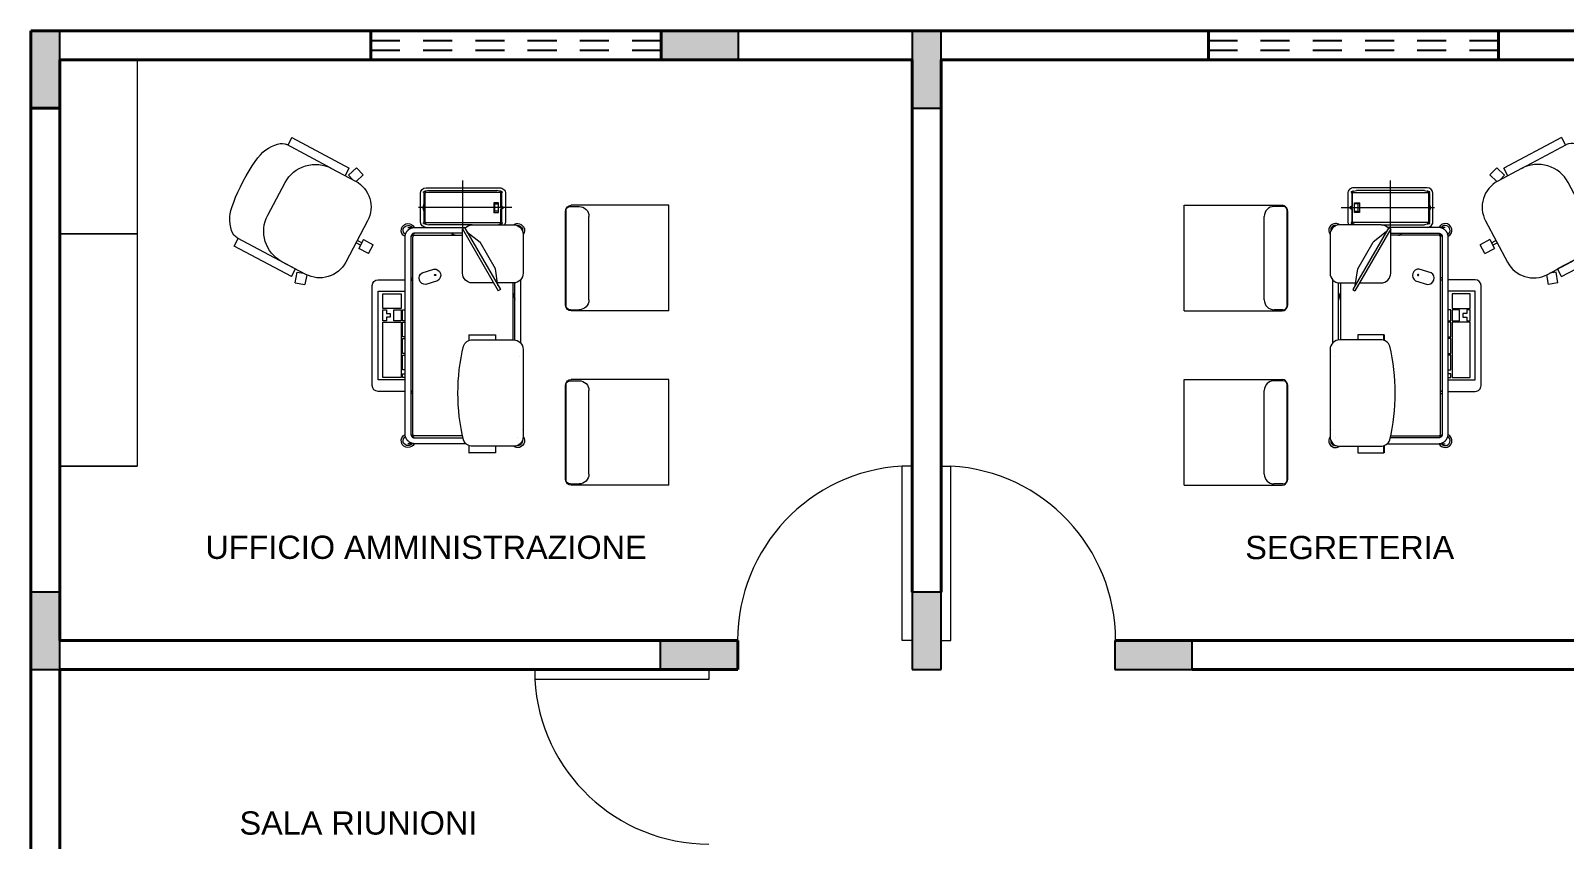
# Model space of a CAD drawing. Header units: millimetres. Extents: x 302.5 to 317.3, y 186.3 to 211.6.
# Drawn here: x 303.02 to 310.94, y 193.33 to 197.51 of the extents above; entities that cross this region are included whole.
import ezdxf

# ---------------------------------------------------------------- set-up
doc = ezdxf.new("R2010")
doc.units = ezdxf.units.MM
doc.linetypes.add('JIS_02_0.7', pattern=[1.35, 0.75, -0.6])
for name, color, linetype, lineweight in [('ARREDI attrezzature - furniture', 175, 'Continuous', 9), ('MURATURA sezioni - section wall', 7, 'Continuous', 40), ('MURATURE tratteggi - wall hatch', 253, 'Continuous', 18), ('PILASTRI struttura - structure', 7, 'Continuous', 13), ('PORTE  - doors', 252, 'Continuous', 5), ('SCRITTE - TXT', 252, 'Continuous', 5)]:
    doc.layers.add(name, color=color, linetype=linetype, lineweight=lineweight)
doc.layers.add('VETRATE sezioni - windows sections', color=171, linetype='Continuous')
doc.styles.get("Standard").update_dxf_attribs({"font": 'arial.ttf'})

# ---------------------------------------------------------------- blocks, each defined once
blk = doc.blocks.new('M_Concrete-Rectangular-Column - 0_40 x 0_15-490522-Nivel 0_00')
at = {"layer": 'MURATURE tratteggi - wall hatch'}
blk.add_hatch(color=256, dxfattribs=at).paths.add_polyline_path([(200, 75), (200, -75), (-200, -75), (-200, 75)], flags=0)
at = {"layer": 'PILASTRI struttura - structure', "lineweight": 25}
for p, q in [((200, 75), (-200, 75)), ((-200, 75), (-200, -75)), ((200, -75), (200, 75)), ((-200, -75), (200, -75))]:
    blk.add_line(p, q, dxfattribs=at)
at = {"layer": 'PILASTRI struttura - structure'}
for p, q in [((-200, 75), (-200, 75)), ((200, 75), (200, 75)), ((-200, -75), (-200, -75)), ((200, -75), (200, -75))]:
    blk.add_line(p, q, dxfattribs=at)
blk = doc.blocks.new('Módulo 2x1 - Módulo 2x1-396982-Nivel 0_00')
at = {"layer": 'ARREDI attrezzature - furniture'}
for p, q in [((-584.7, -160.9), (-584.7, 239.1)), ((-584.7, 239.1), (615.3, 239.1)), ((615.3, 239.1), (615.3, -160.9)), ((615.3, -160.9), (-584.7, -160.9))]:
    blk.add_line(p, q, dxfattribs=at)
blk = doc.blocks.new('Computer Table 02 - Computer Table 02-V46-Nivel 0_00')
at = {"layer": 'ARREDI attrezzature - furniture'}
for p, q in [((-572.2, 261.8), (-572.2, 50)), ((-528.8, 283.4), (-528.8, 283.4)), ((-72.2, 311.9), (-522.2, 311.9)), ((288.4, 298.5), (-38.5, 298.5)), ((-23.1, 268.5), (273, 268.5)), ((-22.2, 49.8), (-22.2, 261.8)), ((272.2, 258.5), (-22.2, 258.5)), ((272.2, 261.8), (272.2, 179.3)), ((522.2, 311.9), (322.2, 311.9)), ((558.8, 283.4), (558.8, 283.4)), ((572.2, 48.4), (572.2, 261.8)), ((661.1, 254), (661.1, -228.6)), ((-572.2, 169.1), (-605.6, 169.1)), ((-605.6, 168.7), (-605.6, 33.5)), ((-572.2, 168.7), (-605.6, 168.7)), ((4.4, 168.7), (-22.2, 168.7)), ((4.4, 33.5), (4.4, 168.7)), ((237.1, 193.9), (230.8, 183)), ((552, -2.4), (230.8, 183)), ((558.3, 8.4), (237.1, 193.9)), ((259.1, 181.2), (344.3, 168.6)), ((272.2, 159.1), (272.2, 48.4)), ((344.3, 168.6), (482.8, 88.7)), ((572.2, 175.9), (576.1, 190.5)), ((577.2, 193.7), (576.9, 193.7)), ((577.2, 190.8), (577.2, 193.7)), ((577.2, 193.7), (577.2, 190.8)), ((578.5, 192), (578.5, 196.9)), ((578.5, 196.9), (578.5, 192)), ((583.5, 203.2), (579.5, 203.2)), ((583.5, 200), (583.5, 203.2)), ((583.5, 203.2), (583.5, 200)), ((654.8, 200), (583.5, 200)), ((583.5, 190.5), (583.5, 196.6)), ((583.5, 196.6), (654.8, 196.6)), ((583.5, 196.6), (583.5, 192.9)), ((583.5, -190.5), (583.5, 190.5)), ((733.8, 220.3), (588.8, 220.3)), ((635.7, 159.5), (635.7, 184.9)), ((635.7, 184.9), (686.5, 184.9)), ((635.7, 159.5), (635.7, 184.9)), ((635.7, 159.5), (642.1, 165.9)), ((686.5, 159.5), (635.7, 159.5)), ((686.5, 159.5), (635.7, 159.5)), ((642.1, 184.9), (642.1, 165.9)), ((642.1, 165.9), (680.2, 165.9)), ((654.8, 202.7), (654.8, 196.6)), ((657.5, 200), (664.8, 200)), ((662.8, 200), (659.5, 200)), ((667.5, 196.6), (667.5, 202.7)), ((738.8, 200), (667.5, 200)), ((667.5, 196.6), (738.8, 196.6)), ((680.2, 165.9), (680.2, 184.9)), ((686.5, 159.5), (680.2, 165.9)), ((686.5, 184.9), (686.5, 159.5)), ((686.5, 184.9), (686.5, 159.5)), ((742.7, 203.2), (738.8, 203.2)), ((738.8, 203.2), (738.8, 200)), ((738.8, 200), (738.8, 203.2)), ((738.8, 196.6), (738.8, 190.5)), ((738.8, 192.1), (738.8, 196.6)), ((738.8, 190.5), (738.8, -190.5)), ((743.6, 192), (743.6, 196.9)), ((743.6, 196.9), (743.6, 192)), ((745.3, 193.7), (744.9, 193.7)), ((744.9, 190.8), (744.9, 193.7)), ((744.9, 193.7), (744.9, 190.8)), ((746.1, 190.5), (750, 176)), ((750, -176), (750, 176)), ((763.8, -189.7), (763.8, 190.3)), ((536.3, 21.1), (482.8, 88.7)), ((-605.6, 33.5), (-569, 33.5)), ((-605.6, 31.4), (-605.6, 33.5)), ((-568.2, 31.4), (-605.6, 31.4)), ((-558.8, 16.1), (-558.8, -248.4)), ((-528.8, -248.4), (-528.8, 0.6)), ((4.4, 31.4), (-26.1, 31.4)), ((-25.3, 33.5), (4.4, 33.5)), ((4.4, 31.4), (4.4, 33.5)), ((558.3, 8.4), (552, -2.4)), ((558.8, -248.4), (558.8, 14.8)), ((558.8, 0), (800.8, 0)), ((572.2, 48.4), (572.2, -175.9)), ((-518.8, -0.9), (-518.8, -248.4)), ((322.2, -1.5), (550.5, -1.5)), ((518.8, -248.4), (518.8, -1.5)), ((528.8, -1.5), (528.8, -248.4)), ((283.2, -130.6), (264.3, -191.2)), ((324.9, -210.1), (343.8, -149.5)), ((576.1, -190.5), (572.2, -175.9)), ((576.9, -193.7), (577.2, -193.7)), ((577.2, -190.8), (577.2, -193.7)), ((577.2, -193.7), (577.2, -191)), ((578.5, -196.9), (578.5, -190.5)), ((578.5, -190.5), (578.5, -196.9)), ((579.5, -203.2), (583.5, -203.2)), ((583.5, -196.6), (583.5, -190.5)), ((583.5, -190.5), (583.5, -196.6)), ((738.8, -196.6), (583.5, -196.6)), ((583.5, -203.2), (583.5, -200)), ((583.5, -200), (738.8, -200)), ((583.5, -200), (583.5, -203.2)), ((588.8, -219.7), (733.8, -219.7)), ((589.3, -200), (589.3, -201.6)), ((733.2, -201.6), (589.3, -201.6)), ((644.2, -202), (652.4, -202)), ((654.1, -202), (644.2, -202)), ((650.5, -203.2), (652.9, -203.2)), ((650.5, -204.8), (650.5, -203.2)), ((652.9, -204.8), (650.5, -204.8)), ((652.4, -203.2), (653.2, -203.2)), ((652.4, -204.8), (652.4, -203.2)), ((653.2, -204.8), (652.4, -204.8)), ((652.9, -203.2), (654.5, -203.2)), ((655.6, -204.8), (652.9, -204.8)), ((653.1, -201.6), (653.1, -203.2)), ((653.1, -203.2), (654.2, -203.2)), ((668.8, -203.2), (653.1, -203.2)), ((653.2, -203.2), (654.2, -203.2)), ((654.2, -203.2), (653.2, -203.2)), ((653.2, -204.8), (653.2, -204.8)), ((654.1, -203.2), (653.5, -203.2)), ((653.5, -203.2), (653.5, -204.8)), ((653.5, -204.8), (655.6, -204.8)), ((655.1, -201.6), (655.1, -203.2)), ((655.6, -203.2), (655.6, -204.8)), ((655.6, -203.2), (655.6, -204.8)), ((658.6, -204.8), (655.6, -204.8)), ((657.2, -203.2), (657.2, -204.8)), ((657.9, -204.8), (657.2, -204.8)), ((657.3, -201.6), (657.3, -202.4)), ((657.3, -202.4), (657.3, -203.2)), ((657.9, -203.2), (657.9, -204.8)), ((660.6, -204.8), (657.9, -204.8)), ((658.6, -201.6), (658.6, -203.2)), ((658.6, -203.2), (658.6, -204.8)), ((659.9, -204.8), (658.6, -204.8)), ((658.7, -203.2), (658.7, -204.8)), ((658.9, -203.2), (658.9, -204.8)), ((659.5, -204.8), (658.9, -204.8)), ((659.5, -203.2), (659.5, -204.8)), ((662, -204.8), (659.5, -204.8)), ((659.9, -203.2), (659.9, -204.8)), ((660.6, -203.2), (660.6, -204.8)), ((661.5, -204.8), (660.6, -204.8)), ((661.5, -203.2), (661.5, -204.8)), ((662, -203.2), (662, -204.8)), ((662, -203.2), (662, -204.8)), ((664, -204.8), (662, -204.8)), ((663.4, -203.2), (663.4, -201.6)), ((664, -203.2), (664, -204.8)), ((664, -203.2), (664, -204.8)), ((665.7, -204.8), (664, -204.8)), ((664.7, -202.4), (664.7, -201.6)), ((664.7, -203.2), (664.7, -202.4)), ((665.7, -203.2), (665.7, -204.8)), ((666.1, -203.2), (666.1, -204.8)), ((668, -204.8), (666.1, -204.8)), ((666.8, -203.2), (666.8, -201.6)), ((667.7, -203.2), (668.8, -203.2)), ((668, -203.2), (669.7, -203.2)), ((668, -204.8), (668, -203.2)), ((668, -203.2), (668, -204.8)), ((669.7, -204.8), (668, -204.8)), ((674.6, -202), (668.4, -202)), ((668.6, -202), (674.6, -202)), ((668.8, -203.2), (668.8, -201.6)), ((669.7, -203.2), (669.7, -204.8)), ((674.6, -202), (676.7, -202)), ((676.7, -202), (674.6, -202)), ((733.2, -200), (733.2, -201.6)), ((738.8, -190.5), (738.8, -196.6)), ((738.8, -196.6), (738.8, -190.5)), ((738.8, -200), (738.8, -203.2)), ((738.8, -203.2), (738.8, -200)), ((738.8, -203.2), (742.7, -203.2)), ((743.6, -196.9), (743.6, -190.5)), ((743.6, -190.5), (743.6, -196.9)), ((744.9, -193.7), (744.9, -190.8)), ((744.9, -191), (744.9, -193.7)), ((744.9, -193.7), (745.3, -193.7)), ((750, -176), (746.1, -190.5)), ((-508.8, -258.4), (508.8, -258.4)), ((508.8, -268.4), (-508.8, -268.4)), ((-508.8, -298.5), (508.8, -298.5)), ((-298.6, -258.4), (-298.6, -270.5)), ((-288.6, -270.5), (-288.6, -258.4)), ((-288.6, -298.5), (-288.6, -438.4)), ((-228.6, -298.5), (-228.6, -438.4)), ((-215.9, -298.5), (-215.9, -312.2)), ((-215.9, -312.2), (-196.9, -312.2)), ((-196.9, -312.2), (-196.9, -298.5)), ((-177.8, -298.5), (-177.8, -312.2)), ((-177.8, -312.2), (-101.6, -312.2)), ((-101.6, -312.2), (-101.6, -298.5)), ((-92.1, -298.5), (-92.1, -312.2)), ((-92.1, -312.2), (-15.9, -312.2)), ((-15.9, -312.2), (-15.9, -298.5)), ((-6.3, -298.5), (-6.3, -312.2)), ((-6.3, -312.2), (69.9, -312.2)), ((69.9, -312.2), (69.9, -298.2)), ((76.2, -298.2), (76.2, -312.2)), ((76.2, -312.2), (133.4, -312.2)), ((133.4, -312.2), (133.4, -298.3)), ((228.6, -438.4), (228.6, -298.3)), ((288.6, -258.4), (288.6, -270.5)), ((288.6, -438.4), (288.6, -298.3)), ((298.6, -270.5), (298.6, -258.4)), ((528.8, -248.4), (528.8, -250.1)), ((69.9, -318.5), (-215.9, -318.5)), ((-215.9, -318.5), (-215.9, -413.2)), ((69.9, -413.2), (69.9, -318.5)), ((133.4, -318.5), (76.2, -318.5)), ((76.2, -318.5), (76.2, -356.4)), ((76.2, -356.4), (133.4, -356.4)), ((76.2, -394.3), (76.2, -413.2)), ((95.3, -394.3), (76.2, -394.3)), ((95.3, -375.3), (95.3, -394.3)), ((114.3, -375.3), (95.3, -375.3)), ((114.3, -394.3), (114.3, -375.3)), ((133.4, -394.3), (114.3, -394.3)), ((133.4, -356.4), (133.4, -318.5)), ((133.4, -413.2), (133.4, -394.3)), ((215.9, -318.5), (139.7, -318.5)), ((139.7, -318.5), (139.7, -413.2)), ((215.9, -413.2), (215.9, -318.5)), ((-258.6, -468.4), (258.6, -468.4)), ((-228.6, -438.4), (228.6, -438.4)), ((-215.9, -413.2), (69.9, -413.2)), ((76.2, -413.2), (133.4, -413.2)), ((139.7, -413.2), (215.9, -413.2)), ((424.1, -487.6), (468.9, -463.8)), ((495.4, -513.5), (468.9, -463.8)), ((591.9, -492.1), (378.8, -605.4)), ((424.1, -487.6), (450.5, -537.4)), ((495.4, -513.5), (450.5, -537.4)), ((467.4, -528.5), (479.7, -551.7)), ((478.6, -522.5), (491, -545.8)), ((830.7, -514.6), (795.6, -550.9)), ((828.1, -590.5), (867.2, -549.9)), ((867.2, -549.9), (830.7, -514.6)), ((863.6, -678.5), (798, -555.1)), ((828.1, -590.5), (804.9, -568.1)), ((826, -607.9), (865.3, -587)), ((1023.3, -884.2), (865.3, -587)), ((863.6, -678.5), (986.9, -910.4)), ((313.6, -807.2), (264, -815.9)), ((272.8, -866), (264, -815.9)), ((272.8, -866), (328.3, -856.2)), ((304.6, -885.1), (343.9, -864.3)), ((315.8, -811.5), (381.4, -934.9)), ((328.3, -856.2), (322.7, -824.4)), ((504.7, -1166.8), (343.9, -864.3)), ((304.6, -885.1), (462.6, -1182.3)), ((621.9, -1008.4), (790.1, -918.9)), ((1023.3, -884.2), (984, -905)), ((462.6, -1182.3), (501.9, -1161.4))]:
    blk.add_line(p, q, dxfattribs=at)
at = {"layer": 'ARREDI attrezzature - furniture', "flags": 128}
for points in [[(-484.1, 306), (-484.1, 306), (-484.2, 306)], [(-110.3, 291), (-110.3, 291), (-110.2, 291)], [(576.1, 190.5), (576.8, 193.3), (577.5, 196), (578.2, 198.4), (578.7, 200.4), (579.1, 201.9), (579.4, 202.9), (579.5, 203.2)], [(576.1, 190.5), (576.5, 192.1), (577, 194.1), (577.4, 195.6), (577.7, 196.5), (577.8, 196.9)], [(577.8, 196.9), (577.7, 196.5), (577.4, 195.6), (577, 194.1), (576.5, 192.1), (576.1, 190.5)], [(576.9, 193.7), (576.9, 193.4), (576.7, 192.7), (576.3, 191.5)], [(576.3, 191.5), (576.7, 192.7), (576.9, 193.4), (576.9, 193.7)], [(577.9, 197.3), (577.5, 196), (576.8, 193.3), (576.5, 192.1)], [(579.5, 203.2), (579.4, 202.9), (579.1, 201.9), (578.7, 200.4)], [(742.7, 203.2), (742.8, 202.9), (743.1, 201.9), (743.5, 200.4), (744, 198.4), (744.6, 196), (745.4, 193.3), (746.1, 190.5)], [(743.5, 200.4), (743.1, 201.9), (742.8, 202.9), (742.7, 203.2)], [(745.7, 192.1), (745.4, 193.3), (744.6, 196), (744.3, 197.3)], [(746.1, 190.5), (745.7, 192.1), (745.2, 194.1), (744.8, 195.6), (744.5, 196.5), (744.4, 196.9)], [(744.4, 196.9), (744.5, 196.5), (744.8, 195.6), (745.2, 194.1), (745.7, 192.1), (746.1, 190.5)], [(745.3, 193.7), (745.3, 193.4), (745.5, 192.7), (745.8, 191.5)], [(745.8, 191.5), (745.5, 192.7), (745.3, 193.4), (745.3, 193.7)], [(576.1, -190.5), (576.4, -191.7), (576.7, -192.8), (576.9, -193.4), (576.9, -193.7)], [(579.5, -203.2), (579.4, -202.9), (579.1, -201.9), (578.7, -200.4), (578.2, -198.4), (577.5, -196), (576.8, -193.3), (576.1, -190.5)], [(577.8, -196.9), (577.7, -196.5), (577.4, -195.6), (577, -194.1), (576.5, -192.1), (576.1, -190.5)], [(576.1, -190.5), (576.5, -192.1), (577, -194.1), (577.4, -195.6), (577.7, -196.5), (577.8, -196.9)], [(576.9, -193.7), (576.9, -193.4), (576.7, -192.7), (576.3, -191.5)], [(576.5, -192.1), (576.8, -193.3), (577.5, -196), (577.9, -197.3)], [(578.7, -200.4), (579.1, -201.9), (579.4, -202.9), (579.5, -203.2)], [(746.1, -190.5), (745.4, -193.3), (744.6, -196), (744, -198.4), (743.5, -200.4), (743.1, -201.9), (742.8, -202.9), (742.7, -203.2)], [(742.7, -203.2), (742.8, -202.9), (743.1, -201.9), (743.5, -200.4)], [(744.3, -197.3), (744.6, -196), (745.4, -193.3), (745.7, -192.1)], [(744.4, -196.9), (744.5, -196.5), (744.8, -195.6), (745.2, -194.1), (745.7, -192.1), (746.1, -190.5)], [(746.1, -190.5), (745.7, -192.1), (745.2, -194.1), (744.8, -195.6), (744.5, -196.5), (744.4, -196.9)], [(745.3, -193.7), (745.3, -193.4), (745.5, -192.8), (745.8, -191.7), (746.1, -190.5)], [(745.8, -191.5), (745.5, -192.7), (745.3, -193.4), (745.3, -193.7)], [(-558.8, -248.4), (-558.8, -250.1), (-558.8, -252), (-558.8, -253.8), (-558.8, -255.6), (-558.8, -257.4), (-558.8, -259.1), (-558.8, -260.8), (-558.8, -262.5), (-558.8, -264.1), (-558.8, -265.6), (-558.8, -267.1), (-558.8, -268.6), (-558.8, -270), (-558.8, -271.3), (-558.8, -272.6), (-558.8, -273.8), (-558.8, -275), (-558.8, -276), (-558.8, -277), (-558.8, -278), (-558.8, -278.9), (-558.8, -279.7), (-558.8, -280.4), (-558.8, -281), (-558.8, -281.6), (-558.8, -282.1), (-558.8, -282.5), (-558.8, -282.9), (-558.8, -283.1), (-558.8, -283.3), (-558.8, -283.4), (-558.8, -283.5)], [(-558.8, -248.4), (-558.8, -250.4), (-558.6, -252.4), (-558.4, -254.4), (-558.2, -256.4), (-557.8, -258.4), (-557.4, -260.3), (-556.9, -262.3), (-556.3, -264.2), (-555.6, -266.1), (-554.9, -267.9), (-554, -269.7), (-553.1, -271.5), (-552.2, -273.3), (-551.2, -275), (-550.1, -276.7), (-548.9, -278.3), (-547.7, -279.9), (-546.4, -281.4), (-545, -282.9), (-543.6, -284.3), (-542.2, -285.7), (-540.7, -287), (-539.1, -288.2), (-537.5, -289.4), (-535.8, -290.5), (-534.1, -291.6), (-532.4, -292.5), (-530.6, -293.5), (-528.8, -294.3), (-526.9, -295.1), (-525, -295.7), (-523.1, -296.4), (-521.2, -296.9), (-519.3, -297.3), (-517.3, -297.7), (-515.3, -298), (-513.3, -298.2), (-511.3, -298.4), (-509.3, -298.4), (-508.8, -298.5)], [(-528.8, -251.2), (-528.8, -249.7), (-528.8, -248.4)], [(-508.8, -268.4), (-509.6, -268.4), (-510.4, -268.4), (-511.2, -268.3), (-512, -268.2), (-512.8, -268.1), (-513.6, -267.9), (-514.3, -267.7), (-515.1, -267.4), (-515.8, -267.2), (-516.6, -266.9), (-517.3, -266.5), (-518, -266.2), (-518.7, -265.8), (-519.4, -265.4), (-520.1, -265), (-520.7, -264.5), (-521.4, -264), (-522, -263.5), (-522.6, -262.9), (-523.1, -262.4), (-523.7, -261.8), (-524.2, -261.2), (-524.7, -260.6), (-525.2, -259.9), (-525.6, -259.3), (-526, -258.6), (-526.4, -257.9), (-526.8, -257.2), (-527.1, -256.4), (-527.4, -255.7), (-527.7, -254.9), (-528, -254.2), (-528.2, -253.4), (-528.4, -252.6), (-528.5, -251.8), (-528.6, -251.1), (-528.7, -250.3), (-528.8, -249.5), (-528.8, -248.7), (-528.8, -248.4)], [(508.8, -298.5), (510.8, -298.4), (512.8, -298.3), (514.8, -298.1), (516.8, -297.8), (518.7, -297.5), (520.7, -297), (522.6, -296.5), (524.5, -295.9), (526.4, -295.2), (528.3, -294.5), (530.1, -293.7), (531.9, -292.8), (533.6, -291.8), (535.4, -290.8), (537, -289.7), (538.7, -288.6), (540.2, -287.3), (541.8, -286), (543.2, -284.7), (544.7, -283.3), (546, -281.8), (547.3, -280.3), (548.6, -278.7), (549.8, -277.1), (550.9, -275.5), (551.9, -273.8), (552.9, -272), (553.8, -270.2), (554.6, -268.4), (555.4, -266.6), (556.1, -264.7), (556.7, -262.8), (557.2, -260.9), (557.7, -258.9), (558.1, -256.9), (558.4, -255), (558.6, -253), (558.7, -251), (558.8, -249), (558.8, -248.4)], [(528.8, -248.4), (528.8, -249.2), (528.7, -250), (528.7, -250.8), (528.5, -251.6), (528.4, -252.4), (528.2, -253.2), (528, -254), (527.8, -254.7), (527.5, -255.5), (527.2, -256.2), (526.9, -257), (526.5, -257.7), (526.2, -258.4), (525.7, -259.1), (525.3, -259.7), (524.8, -260.4), (524.4, -261), (523.8, -261.6), (523.3, -262.2), (522.7, -262.8), (522.1, -263.3), (521.5, -263.9), (520.9, -264.4), (520.3, -264.8), (519.6, -265.3), (518.9, -265.7), (518.2, -266.1), (517.5, -266.5), (516.8, -266.8), (516, -267.1), (515.3, -267.4), (514.5, -267.6), (513.8, -267.8), (513, -268), (512.2, -268.2), (511.4, -268.3), (510.6, -268.4), (509.8, -268.4), (509, -268.4), (508.8, -268.4)], [(558.8, -283.5), (558.8, -283.4), (558.8, -283.3), (558.8, -283.1), (558.8, -282.8), (558.8, -282.5), (558.8, -282), (558.8, -281.5), (558.8, -280.9), (558.8, -280.2), (558.8, -279.5), (558.8, -278.7), (558.8, -277.8), (558.8, -276.8), (558.8, -275.8), (558.8, -274.7), (558.8, -273.6), (558.8, -272.3), (558.8, -271), (558.8, -269.7), (558.8, -268.3), (558.8, -266.8), (558.8, -265.3), (558.8, -263.7), (558.8, -262.1), (558.8, -260.5), (558.8, -258.8), (558.8, -257), (558.8, -255.2), (558.8, -253.4), (558.8, -251.6), (558.8, -249.7), (558.8, -248.4)]]:
    blk.add_lwpolyline(points, dxfattribs=at)
at = {"layer": 'ARREDI attrezzature - furniture'}
for centre, radius, start, end in [((-543.8, 283.5), 35, 54.35891, 180), ((543.8, 283.5), 35, 360, 125.65028), ((-543.8, 283.5), 35, 180, 215.64109), ((-522.2, 261.8), 50, 90, 180), ((-543.8, 283.5), 25, 81.9717, 180), ((-543.8, 283.5), 25, 180, 188.0283), ((-72.2, 261.8), 50, 360, 90), ((0, -342.9), 638.3, 70.77635, 73.42364), ((0, -342.9), 641.3, 70.03169, 72.6666), ((322.2, 261.8), 50, 90, 180), ((522.2, 261.8), 50, 360, 90), ((543.8, 283.5), 25, 0, 98.08168), ((543.8, 283.5), 25, 351.84283, 360), ((543.8, 283.5), 35, 323.92395, 360), ((588.8, 190.3), 30, 90, 123.936), ((661.1, 202.7), 6.35, 360, 180), ((661.1, 202.7), 3.17, 90, 270), ((661.1, 202.7), 3.17, 270, 90), ((733.8, 190.3), 30, 360, 90), ((-522.2, 50), 50, 180, 249.77584), ((-297.1, 1014.4), 1039.9, 256.52253, 283.47747), ((-522.2, 50), 50, 249.77584, 266.74346), ((-72.2, 50), 50, 273.43477, 290.22416), ((-72.2, 49.9), 50, 290.40192, 359.9058), ((322.2, 48.4), 50, 180, 270), ((522.2, 48.4), 50, 310.47873, 360), ((538.8, -40), 20, 180, 240), ((311.4, -146.9), 32.5, 355.34725, 149.98648), ((312.6, -143.1), 3.16, 162.66687, 342.66687), ((312.6, -143.1), 3.16, 342.66687, 162.66687), ((296.7, -193.8), 32.5, 175.34725, 329.98648), ((588.8, -189.7), 30, 180, 270), ((733.8, -189.7), 30, 270, 360), ((-543.8, -283.5), 35, 115.55753, 180), ((-543.8, -283.5), 35, 180, 336.1904), ((-543.8, -283.5), 25, 126.59587, 180), ((-543.8, -283.5), 25, 180, 330), ((-543.8, -283.5), 35, 30, 60), ((-508.8, -248.4), 10, 180, 270), ((-258.6, -273.4), 30, 150.20731, 170.53393), ((258.6, -273.4), 30, 9.2518, 29.79269), ((508.8, -248.4), 10, 270, 360), ((543.8, -283.5), 35, 203.8096, 360), ((543.8, -283.5), 35, 120, 150), ((543.8, -283.5), 25, 210, 360), ((543.8, -283.5), 25, 0, 53.40405), ((543.8, -283.5), 35, 360, 64.44243), ((-258.6, -438.4), 30, 180, 270), ((258.6, -438.4), 30, 270, 360), ((663.4, -626.7), 152.4, 28, 118), ((450.4, -740), 152.4, 118, 208), ((706.6, -762), 177.8, 298, 28), ((538.4, -851.4), 177.8, 208, 298)]:
    blk.add_arc(centre, radius, start, end, dxfattribs=at)
for centre, major_axis, start_param, end_param in [((-358.7, -1625.9), (1345.6, 715.5), 5.956513, 6.283185), ((780.4, -1103.6), (179.4, 95.4), 3.468265, 5.956513), ((1850.3, -451.3), (1345.6, 715.5), 3.141593, 3.468265)]:
    blk.add_ellipse(centre, major_axis=major_axis, ratio=0.173648, start_param=start_param, end_param=end_param, dxfattribs=at)
for points in [[(659.5, 200), (659.6, 199.9), (659.9, 199.8), (660.3, 199.6), (660.5, 199.6)], [(661.7, 199.6), (661.9, 199.6), (662.3, 199.8), (662.6, 199.9), (662.8, 200)]]:
    blk.add_open_spline(points, degree=3, dxfattribs=at)
blk = doc.blocks.new('M_Chair-Task - M_Chair-Task-203559-Nivel 0_00')
at = {"layer": 'ARREDI attrezzature - furniture'}
for p, q in [((-132.1, 286.9), (-132.1, -218.6)), ((-132.1, 286.9), (414, 286.9)), ((414, 286.9), (414, -218.6)), ((-74.9, -126.2), (356.9, -126.2)), ((-125.7, -222.4), (-125.7, -177)), ((407.7, -222.4), (407.7, -177)), ((-106.7, -244), (388.6, -244)), ((-100.3, -247.8), (382.3, -247.8))]:
    blk.add_line(p, q, dxfattribs=at)
for centre, radius, start, end in [((-74.9, -177), 50.8, 90, 180), ((356.9, -177), 50.8, 0, 90), ((-106.7, -218.6), 25.4, 180, 270), ((-100.3, -222.4), 25.4, 180, 270), ((382.3, -222.4), 25.4, 270, 0), ((388.6, -218.6), 25.4, 270, 0)]:
    blk.add_arc(centre, radius, start, end, dxfattribs=at)
blk = doc.blocks.new('M_Single-Flush - _90 X 2_10-558450-Nivel 0_00')
at = {"layer": 'PORTE  - doors', "color": 2}
for p, q in [((399, 75), (399, 975.2)), ((450, 975.2), (399, 975.2)), ((450, 75), (450, 975.2)), ((450, 75), (399, 75))]:
    blk.add_line(p, q, dxfattribs=at)
at = {"layer": 'PORTE  - doors', "color": 251}
blk.add_arc((450, 75), 901.7, 93.2424, 180, dxfattribs=at)
blk = doc.blocks.new('M_Single-Flush - _90 X 2_10-558447-Nivel 0_00')
at = {"layer": 'PORTE  - doors', "color": 2}
for p, q in [((399, -75), (399, -975.2)), ((450, -75), (399, -75)), ((450, -75), (450, -975.2)), ((450, -975.2), (399, -975.2))]:
    blk.add_line(p, q, dxfattribs=at)
at = {"layer": 'PORTE  - doors', "color": 251}
blk.add_arc((450, -75), 901.7, 180, 266.7576, dxfattribs=at)

msp = doc.modelspace()

# ---------------------------------------------------------------- linework, layer by layer
at = {"layer": 'ARREDI attrezzature - furniture'}
for p, q in [((303.1653, 197.3605), (303.5653, 197.3605)), ((303.1653, 196.4605), (303.1653, 197.3605)), ((303.5653, 197.3605), (303.5653, 196.4605)), ((303.5653, 196.4605), (303.1653, 196.4605)), ((303.1653, 195.2605), (303.5653, 195.2605))]:
    msp.add_line(p, q, dxfattribs=at)
at = {"layer": 'MURATURA sezioni - section wall'}
for p, q in [((316.7153, 197.5105), (303.0153, 197.5105)), ((303.0153, 197.5105), (303.0153, 188.5105)), ((304.7741, 197.5098), (304.7741, 197.3598)), ((306.2741, 197.5098), (306.2741, 197.3598)), ((306.2741, 197.5098), (306.2741, 197.3598)), ((309.1025, 197.5098), (309.1025, 197.3598)), ((310.6025, 197.5098), (310.6025, 197.3598)), ((306.2741, 197.3605), (303.1653, 197.3605)), ((303.1653, 197.3605), (303.1653, 194.3605)), ((307.5712, 197.3605), (306.2741, 197.3605)), ((307.5712, 197.3605), (307.5712, 194.6101)), ((311.9867, 197.3605), (307.7212, 197.3605)), ((307.7212, 194.6101), (307.7212, 197.3605)), ((303.1653, 197.1101), (303.0153, 197.1101)), ((306.6712, 194.3605), (303.1653, 194.3605)), ((306.6712, 194.3605), (306.6695, 194.3605)), ((306.6712, 194.2105), (306.6712, 194.3605)), ((311.9867, 194.3605), (308.6212, 194.3605)), ((303.1653, 194.2105), (303.1653, 188.6605)), ((303.1653, 194.2105), (306.6712, 194.2105)), ((306.6695, 194.2105), (306.6712, 194.2105)), ((309.0185, 194.2105), (311.9867, 194.2105))]:
    msp.add_line(p, q, dxfattribs=at)
at = {"layer": 'VETRATE sezioni - windows sections', "linetype": 'JIS_02_0.7', "ltscale": 0.2}
for p, q in [((304.7741, 197.4597), (306.2741, 197.4597)), ((304.7741, 197.4097), (306.2741, 197.4097)), ((309.1025, 197.4597), (310.6025, 197.4597)), ((309.1025, 197.4097), (310.6025, 197.4097))]:
    msp.add_line(p, q, dxfattribs=at)

# ---------------------------------------------------------------- block references
at = {"layer": 'ARREDI attrezzature - furniture'}
for name, p, xscale, yscale, zscale, rotation in [('Computer Table 02 - Computer Table 02-V46-Nivel 0_00', (305.2491, 195.9355), -0.000999999999999997, 0.000999999999999997, 0.000999999999999997, 270.0000000000002), ('Computer Table 02 - Computer Table 02-V46-Nivel 0_00', (310.0434, 195.9355), 0.000999999999999997, 0.000999999999999997, 0.000999999999999997, 89.99999999999984), ('M_Chair-Task - M_Chair-Task-203559-Nivel 0_00', (306.0273, 196.1945), -0.0009999999999999972, 0.0009999999999999972, 0.0009999999999999972, 270.0000000000001), ('M_Chair-Task - M_Chair-Task-203559-Nivel 0_00', (309.2652, 196.1945), 0.0009999999999999972, 0.0009999999999999972, 0.0009999999999999972, 89.99999999999991), ('Módulo 2x1 - Módulo 2x1-396982-Nivel 0_00', (303.4044, 195.8452), 0.000999999999999997, 0.000999999999999997, 0.000999999999999997, 89.99999999999984), ('M_Chair-Task - M_Chair-Task-203559-Nivel 0_00', (306.0273, 195.2945), -0.0009999999999999972, 0.0009999999999999972, 0.0009999999999999972, 270.0000000000001), ('M_Chair-Task - M_Chair-Task-203559-Nivel 0_00', (309.2652, 195.2945), 0.0009999999999999972, 0.0009999999999999972, 0.0009999999999999972, 89.99999999999991)]:
    msp.add_blockref(name, p, dxfattribs=dict(at, xscale=xscale, yscale=yscale, zscale=zscale, rotation=rotation))
at = {"layer": 'PILASTRI struttura - structure', "xscale": 0.0009999999999999972, "yscale": 0.0009999999999999972, "zscale": 0.0009999999999999972, "rotation": 89.99999999999991}
for p in [(303.0903, 197.3101), (307.6462, 197.3101), (303.0903, 194.4101), (307.6462, 194.4101)]:
    msp.add_blockref('M_Concrete-Rectangular-Column - 0_40 x 0_15-490522-Nivel 0_00', p, dxfattribs=at)
at = {"layer": 'PILASTRI struttura - structure', "xscale": 0.000999999999999997, "yscale": 0.000999999999999997, "zscale": 0.000999999999999997}
for p in [(306.4741, 197.4351), (306.4695, 194.2855), (308.8185, 194.2851)]:
    msp.add_blockref('M_Concrete-Rectangular-Column - 0_40 x 0_15-490522-Nivel 0_00', p, dxfattribs=at)
at = {"layer": 'PORTE  - doors', "xscale": 0.000999999999999997, "yscale": 0.000999999999999997, "zscale": 0.000999999999999997}
msp.add_blockref('M_Single-Flush - _90 X 2_10-558450-Nivel 0_00', (307.1212, 194.2855), dxfattribs=at)
for name, p, rotation in [('M_Single-Flush - _90 X 2_10-558447-Nivel 0_00', (308.1712, 194.2855), 180), ('M_Single-Flush - _90 X 2_10-558450-Nivel 0_00', (306.5962, 193.7605), 89.99999999999991)]:
    msp.add_blockref(name, p, dxfattribs=dict(at, rotation=rotation))

# ---------------------------------------------------------------- texts
at = {"layer": 'SCRITTE - TXT'}
for s, p in [('UFFICIO AMMINISTRAZIONE', (303.9182, 194.7818)), ('SEGRETERIA', (309.2933, 194.7806)), ('SALA RIUNIONI', (304.0946, 193.3574))]:
    msp.add_text(s, height=0.12, dxfattribs=at).set_placement(p)

doc.saveas('drawing.dxf')
